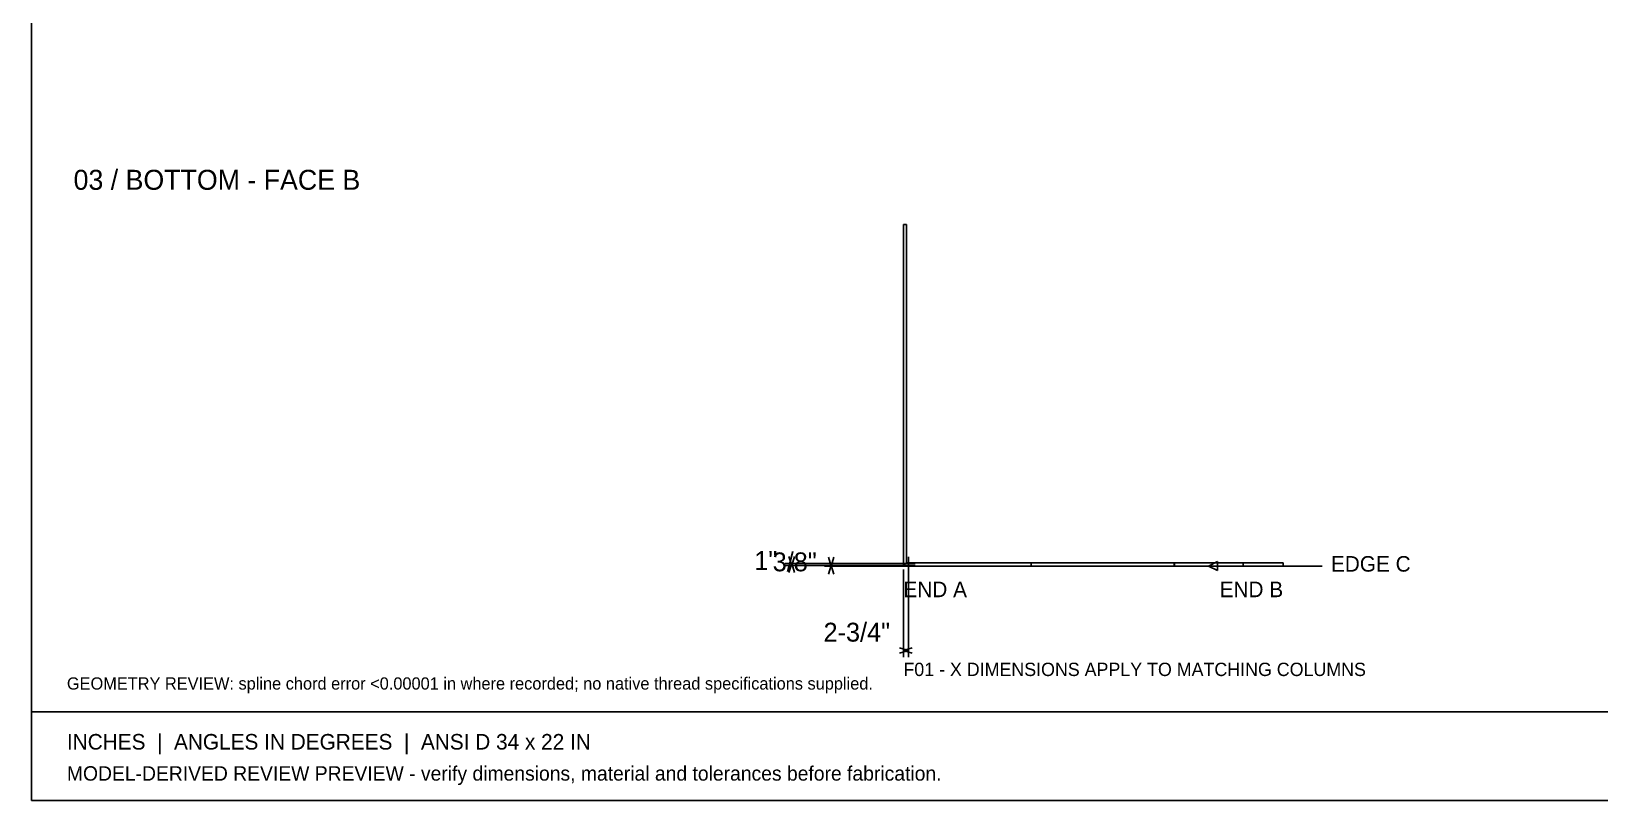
# Model space of a CAD drawing. Header units: inches. Extents: x 20 to 1442, y 20 to 926.
# Drawn here: x 20 to 863, y 20 to 434 of the extents above; entities that cross this region are included whole.
import ezdxf
from ezdxf.enums import TextEntityAlignment as Align

# ---------------------------------------------------------------- set-up
doc = ezdxf.new("R2010")
doc.units = ezdxf.units.IN
doc.header["$MEASUREMENT"] = 0

msp = doc.modelspace()

# ---------------------------------------------------------------- linework, layer by layer
at = {"layer": 'ANNOTATION'}
for p, q in [((490.11, 147.81), (425.56, 147.81)), ((490.11, 146.81), (425.56, 146.81)), ((429.14, 146.81), (427.65, 151.59)), ((427.65, 143.03), (429.14, 147.81)), ((430.64, 151.59), (429.14, 146.81)), ((429.14, 147.81), (429.14, 146.81)), ((429.14, 147.81), (430.64, 143.03)), ((490.11, 146.81), (446.75, 146.81)), ((651.49, 146.43), (446.75, 146.43)), ((450.34, 146.43), (448.84, 151.21)), ((448.84, 142.03), (450.34, 146.81)), ((451.83, 151.21), (450.34, 146.43)), ((450.34, 146.81), (450.34, 146.43)), ((450.34, 146.81), (451.83, 142.03)), ((488.32, 147.81), (495.49, 147.81)), ((488.32, 146.81), (495.49, 146.81)), ((489.16, 144.64), (489.16, 97.46)), ((491.91, 151.39), (491.91, 144.22)), ((491.91, 150.39), (491.91, 143.22)), ((491.91, 145.02), (491.91, 97.46)), ((653.28, 146.43), (658.06, 148.82)), ((653.28, 146.43), (714.25, 146.43)), ((658.06, 144.04), (653.28, 146.43)), ((658.06, 148.82), (658.06, 144.04)), ((487.13, 102.54), (491.91, 101.04)), ((489.16, 101.04), (493.93, 102.54)), ((491.91, 101.04), (487.13, 99.55)), ((489.16, 101.04), (491.91, 101.04)), ((493.93, 99.55), (489.16, 101.04))]:
    msp.add_line(p, q, dxfattribs=at)
at = {"layer": 'OUTLINE'}
for p, q in [((20.31, 20.31), (20.31, 925.69)), ((489.16, 330.15), (490.91, 330.15)), ((489.16, 330.15), (489.16, 146.43)), ((489.16, 330.15), (489.16, 146.43)), ((490.91, 330.15), (489.16, 330.15)), ((490.91, 330.15), (490.91, 148.18)), ((490.91, 330.15), (490.91, 148.18)), ((489.16, 146.43), (490.91, 148.18)), ((490.91, 148.18), (489.16, 146.43)), ((489.16, 146.43), (557.89, 146.43)), ((489.16, 146.43), (557.81, 146.43)), ((490.91, 148.18), (557.89, 148.18)), ((490.91, 148.18), (557.81, 148.18)), ((491.76, 147.84), (491.75, 147.83)), ((491.75, 147.83), (491.75, 147.82)), ((491.75, 147.82), (491.75, 147.81)), ((491.75, 147.81), (491.75, 147.81)), ((491.75, 147.81), (491.75, 147.8)), ((491.82, 147.81), (491.75, 147.81)), ((491.75, 147.8), (491.75, 147.79)), ((491.75, 147.79), (491.75, 147.78)), ((491.75, 147.78), (491.76, 147.78)), ((491.76, 146.84), (491.75, 146.83)), ((491.75, 146.83), (491.75, 146.82)), ((491.75, 146.82), (491.75, 146.81)), ((491.75, 146.81), (491.75, 146.8)), ((491.82, 146.81), (491.75, 146.81)), ((491.75, 146.81), (491.75, 146.81)), ((491.75, 146.8), (491.75, 146.79)), ((491.75, 146.79), (491.75, 146.78)), ((491.75, 146.78), (491.76, 146.78)), ((491.77, 147.87), (491.76, 147.87)), ((491.76, 147.87), (491.76, 147.86)), ((491.76, 147.86), (491.76, 147.85)), ((491.76, 147.85), (491.76, 147.84)), ((491.76, 147.84), (491.76, 147.84)), ((491.76, 147.78), (491.76, 147.77)), ((491.76, 147.77), (491.76, 147.76)), ((491.76, 147.76), (491.76, 147.76)), ((491.76, 147.76), (491.76, 147.75)), ((491.76, 147.75), (491.77, 147.74)), ((491.77, 146.87), (491.76, 146.87)), ((491.76, 146.87), (491.76, 146.86)), ((491.76, 146.86), (491.76, 146.85)), ((491.76, 146.85), (491.76, 146.84)), ((491.76, 146.84), (491.76, 146.84)), ((491.76, 146.78), (491.76, 146.77)), ((491.76, 146.77), (491.76, 146.76)), ((491.76, 146.76), (491.76, 146.76)), ((491.76, 146.76), (491.76, 146.75)), ((491.76, 146.75), (491.77, 146.74)), ((491.78, 147.89), (491.77, 147.89)), ((491.77, 147.89), (491.77, 147.88)), ((491.77, 147.88), (491.77, 147.87)), ((491.77, 147.74), (491.77, 147.73)), ((491.77, 147.73), (491.77, 147.73)), ((491.77, 147.73), (491.78, 147.72)), ((491.78, 146.89), (491.77, 146.89)), ((491.77, 146.89), (491.77, 146.88)), ((491.77, 146.88), (491.77, 146.87)), ((491.77, 146.74), (491.77, 146.73)), ((491.77, 146.73), (491.77, 146.73)), ((491.77, 146.73), (491.78, 146.72)), ((491.79, 147.9), (491.78, 147.9)), ((491.78, 147.9), (491.78, 147.89)), ((491.78, 147.72), (491.78, 147.72)), ((491.78, 147.72), (491.79, 147.71)), ((491.79, 146.9), (491.78, 146.9)), ((491.78, 146.9), (491.78, 146.89)), ((491.78, 146.72), (491.78, 146.72)), ((491.78, 146.72), (491.79, 146.71)), ((491.8, 147.92), (491.79, 147.91)), ((491.79, 147.91), (491.79, 147.9)), ((491.79, 147.71), (491.79, 147.7)), ((491.79, 147.7), (491.8, 147.7)), ((491.8, 146.92), (491.79, 146.91)), ((491.79, 146.91), (491.79, 146.9)), ((491.79, 146.71), (491.79, 146.7)), ((491.79, 146.7), (491.8, 146.7)), ((491.81, 147.93), (491.8, 147.92)), ((491.8, 147.92), (491.8, 147.92)), ((491.8, 147.7), (491.8, 147.69)), ((491.8, 147.69), (491.81, 147.69)), ((491.81, 146.93), (491.8, 146.92)), ((491.8, 146.92), (491.8, 146.92)), ((491.8, 146.7), (491.8, 146.69)), ((491.8, 146.69), (491.81, 146.69)), ((491.82, 147.93), (491.81, 147.93)), ((491.81, 147.93), (491.81, 147.93)), ((491.81, 147.69), (491.81, 147.68)), ((491.81, 147.68), (491.82, 147.68)), ((491.82, 146.93), (491.81, 146.93)), ((491.81, 146.93), (491.81, 146.93)), ((491.81, 146.69), (491.81, 146.68)), ((491.81, 146.68), (491.82, 146.68)), ((491.83, 147.94), (491.82, 147.93)), ((491.82, 147.68), (491.83, 147.68)), ((491.83, 146.94), (491.82, 146.93)), ((491.82, 146.68), (491.83, 146.68)), ((491.84, 147.95), (491.83, 147.94)), ((491.83, 147.94), (491.83, 147.94)), ((491.83, 147.68), (491.83, 147.67)), ((491.83, 147.67), (491.84, 147.67)), ((491.84, 146.95), (491.83, 146.94)), ((491.83, 146.94), (491.83, 146.94)), ((491.83, 146.68), (491.83, 146.67)), ((491.83, 146.67), (491.84, 146.67)), ((491.85, 147.95), (491.84, 147.95)), ((491.84, 147.67), (491.85, 147.67)), ((491.85, 146.95), (491.84, 146.95)), ((491.84, 146.67), (491.85, 146.67)), ((491.86, 147.95), (491.85, 147.95)), ((491.85, 147.95), (491.85, 147.95)), ((491.85, 147.67), (491.85, 147.66)), ((491.85, 147.66), (491.86, 147.66)), ((491.86, 146.95), (491.85, 146.95)), ((491.85, 146.95), (491.85, 146.95)), ((491.85, 146.67), (491.85, 146.66)), ((491.85, 146.66), (491.86, 146.66)), ((491.87, 147.96), (491.86, 147.95)), ((491.86, 147.66), (491.87, 147.66)), ((491.87, 146.96), (491.86, 146.95)), ((491.86, 146.66), (491.87, 146.66)), ((491.88, 147.96), (491.87, 147.96)), ((491.87, 147.66), (491.88, 147.66)), ((491.88, 146.96), (491.87, 146.96)), ((491.87, 146.66), (491.88, 146.66)), ((491.89, 147.96), (491.88, 147.96)), ((491.88, 147.96), (491.88, 147.96)), ((491.88, 147.66), (491.88, 147.66)), ((491.88, 147.66), (491.89, 147.65)), ((491.89, 146.96), (491.88, 146.96)), ((491.88, 146.96), (491.88, 146.96)), ((491.88, 146.66), (491.88, 146.66)), ((491.88, 146.66), (491.89, 146.65)), ((491.9, 147.96), (491.89, 147.96)), ((491.89, 147.65), (491.9, 147.65)), ((491.9, 146.96), (491.89, 146.96)), ((491.89, 146.65), (491.9, 146.65)), ((491.91, 147.96), (491.9, 147.96)), ((491.9, 147.65), (491.91, 147.65)), ((491.91, 146.96), (491.9, 146.96)), ((491.9, 146.65), (491.91, 146.65)), ((491.92, 147.96), (491.91, 147.96)), ((491.91, 147.96), (491.91, 147.96)), ((491.91, 147.65), (491.91, 147.65)), ((491.91, 147.65), (491.92, 147.65)), ((491.92, 146.96), (491.91, 146.96)), ((491.91, 146.96), (491.91, 146.96)), ((491.91, 146.65), (491.91, 146.65)), ((491.91, 146.65), (491.92, 146.65)), ((491.93, 147.96), (491.92, 147.96)), ((491.92, 147.65), (491.93, 147.66)), ((491.93, 146.96), (491.92, 146.96)), ((491.92, 146.65), (491.93, 146.66)), ((491.94, 147.96), (491.93, 147.96)), ((491.93, 147.66), (491.94, 147.66)), ((491.94, 146.96), (491.93, 146.96)), ((491.93, 146.66), (491.94, 146.66)), ((491.95, 147.95), (491.94, 147.96)), ((491.94, 147.96), (491.94, 147.96)), ((491.94, 147.66), (491.94, 147.66)), ((491.94, 147.66), (491.95, 147.66)), ((491.95, 146.95), (491.94, 146.96)), ((491.94, 146.96), (491.94, 146.96)), ((491.94, 146.66), (491.94, 146.66)), ((491.94, 146.66), (491.95, 146.66)), ((491.96, 147.95), (491.95, 147.95)), ((491.95, 147.66), (491.96, 147.66)), ((491.96, 146.95), (491.95, 146.95)), ((491.95, 146.66), (491.96, 146.66)), ((491.97, 147.95), (491.96, 147.95)), ((491.96, 147.95), (491.96, 147.95)), ((491.96, 147.66), (491.96, 147.67)), ((491.96, 147.67), (491.97, 147.67)), ((491.97, 146.95), (491.96, 146.95)), ((491.96, 146.95), (491.96, 146.95)), ((491.96, 146.66), (491.96, 146.67)), ((491.96, 146.67), (491.97, 146.67)), ((491.98, 147.94), (491.97, 147.95)), ((491.97, 147.67), (491.98, 147.67)), ((491.98, 146.94), (491.97, 146.95)), ((491.97, 146.67), (491.98, 146.67)), ((491.99, 147.94), (491.98, 147.94)), ((491.98, 147.67), (491.99, 147.68)), ((491.99, 146.94), (491.98, 146.94)), ((491.98, 146.67), (491.99, 146.68)), ((491.99, 147.93), (491.99, 147.94)), ((492, 147.93), (491.99, 147.93)), ((491.99, 147.81), (492.06, 147.81)), ((491.99, 147.68), (491.99, 147.68)), ((491.99, 147.68), (492, 147.68)), ((491.99, 146.93), (491.99, 146.94)), ((492, 146.93), (491.99, 146.93)), ((491.99, 146.81), (492.06, 146.81)), ((491.99, 146.68), (491.99, 146.68)), ((491.99, 146.68), (492, 146.68)), ((492.01, 147.92), (492, 147.93)), ((492, 147.93), (492, 147.93)), ((492, 147.68), (492, 147.69)), ((492, 147.69), (492.01, 147.69)), ((492.01, 146.92), (492, 146.93)), ((492, 146.93), (492, 146.93)), ((492, 146.68), (492, 146.69)), ((492, 146.69), (492.01, 146.69)), ((492.02, 147.91), (492.01, 147.92)), ((492.01, 147.92), (492.01, 147.92)), ((492.01, 147.69), (492.01, 147.7)), ((492.01, 147.7), (492.02, 147.7)), ((492.02, 146.91), (492.01, 146.92)), ((492.01, 146.92), (492.01, 146.92)), ((492.01, 146.69), (492.01, 146.7)), ((492.01, 146.7), (492.02, 146.7)), ((492.02, 147.9), (492.02, 147.91)), ((492.03, 147.9), (492.02, 147.9)), ((492.02, 147.71), (492.03, 147.72)), ((492.02, 147.7), (492.02, 147.71)), ((492.02, 146.9), (492.02, 146.91)), ((492.03, 146.9), (492.02, 146.9)), ((492.02, 146.71), (492.03, 146.72)), ((492.02, 146.7), (492.02, 146.71)), ((492.03, 147.89), (492.03, 147.9)), ((492.04, 147.89), (492.03, 147.89)), ((492.03, 147.72), (492.04, 147.73)), ((492.03, 147.72), (492.03, 147.72)), ((492.03, 146.89), (492.03, 146.9)), ((492.04, 146.89), (492.03, 146.89)), ((492.03, 146.72), (492.04, 146.73)), ((492.03, 146.72), (492.03, 146.72)), ((492.04, 147.88), (492.04, 147.89)), ((492.05, 147.87), (492.04, 147.88)), ((492.04, 147.73), (492.05, 147.74)), ((492.04, 147.73), (492.04, 147.73)), ((492.04, 146.88), (492.04, 146.89)), ((492.05, 146.87), (492.04, 146.88)), ((492.04, 146.73), (492.05, 146.74)), ((492.04, 146.73), (492.04, 146.73)), ((492.05, 147.86), (492.05, 147.87)), ((492.05, 147.87), (492.05, 147.87)), ((492.05, 147.85), (492.05, 147.86)), ((492.06, 147.84), (492.05, 147.85)), ((492.05, 147.76), (492.06, 147.77)), ((492.05, 147.75), (492.05, 147.76)), ((492.05, 147.76), (492.05, 147.76)), ((492.05, 147.74), (492.05, 147.75)), ((492.05, 146.86), (492.05, 146.87)), ((492.05, 146.87), (492.05, 146.87)), ((492.05, 146.85), (492.05, 146.86)), ((492.06, 146.84), (492.05, 146.85)), ((492.05, 146.76), (492.06, 146.77)), ((492.05, 146.75), (492.05, 146.76)), ((492.05, 146.76), (492.05, 146.76)), ((492.05, 146.74), (492.05, 146.75)), ((492.06, 147.83), (492.06, 147.84)), ((492.06, 147.84), (492.06, 147.84)), ((492.06, 147.82), (492.06, 147.83)), ((492.06, 147.81), (492.06, 147.82)), ((492.06, 147.81), (492.06, 147.81)), ((492.06, 147.8), (492.06, 147.81)), ((492.06, 147.79), (492.06, 147.8)), ((492.06, 147.78), (492.06, 147.79)), ((492.06, 147.77), (492.06, 147.78)), ((492.06, 147.78), (492.06, 147.78)), ((492.06, 146.83), (492.06, 146.84)), ((492.06, 146.84), (492.06, 146.84)), ((492.06, 146.82), (492.06, 146.83)), ((492.06, 146.81), (492.06, 146.82)), ((492.06, 146.8), (492.06, 146.81)), ((492.06, 146.81), (492.06, 146.81)), ((492.06, 146.79), (492.06, 146.8)), ((492.06, 146.78), (492.06, 146.79)), ((492.06, 146.77), (492.06, 146.78)), ((492.06, 146.78), (492.06, 146.78)), ((557.81, 148.18), (557.89, 148.18)), ((557.81, 146.43), (557.81, 148.18)), ((557.81, 148.18), (634.81, 148.18)), ((557.89, 146.43), (557.81, 146.43)), ((557.81, 146.43), (634.81, 146.43)), ((557.89, 148.18), (634.89, 148.18)), ((557.89, 148.18), (557.89, 146.43)), ((557.89, 146.43), (634.89, 146.43)), ((634.81, 148.18), (634.89, 148.18)), ((634.81, 148.18), (671.75, 148.18)), ((634.81, 146.43), (634.81, 148.18)), ((634.89, 146.43), (634.81, 146.43)), ((634.81, 146.43), (671.75, 146.43)), ((634.89, 148.18), (634.89, 146.43)), ((634.89, 148.18), (671.82, 148.18)), ((634.89, 146.43), (671.82, 146.43)), ((671.75, 148.18), (671.82, 148.18)), ((671.75, 146.43), (671.75, 148.18)), ((671.75, 148.18), (693.34, 148.18)), ((671.82, 146.43), (671.75, 146.43)), ((671.75, 146.43), (693.34, 146.43)), ((671.82, 148.18), (693.34, 148.18)), ((671.82, 148.18), (671.82, 146.43)), ((671.82, 146.43), (693.34, 146.43)), ((693.34, 146.43), (693.34, 148.18)), ((693.34, 148.18), (693.34, 146.43)), ((20.31, 68.08), (1441.69, 68.08)), ((1441.69, 20.31), (20.31, 20.31))]:
    msp.add_line(p, q, dxfattribs=at)
for centre in [(491.91, 147.81), (491.91, 146.81)]:
    msp.add_circle(centre, 0.0848, dxfattribs=at)

# ---------------------------------------------------------------- texts
at = {"layer": 'ANNOTATION'}
for s, height, p in [('03 / BOTTOM - FACE B', 10.75, (43, 348.78)), ('EDGE C', 8.361, (719.02, 143.45)), ('END A', 8.361, (489.16, 129.71)), ('F01 - X DIMENSIONS APPLY TO MATCHING COLUMNS', 7.1667, (489.16, 87.31)), ('GEOMETRY REVIEW: spline chord error <0.00001 in where recorded; no native thread specifications supplied.', 6.56944, (39.42, 80.03)), ('INCHES  |  ANGLES IN DEGREES  |  ANSI D 34 x 22 IN', 8.3611, (39.42, 47.78)), ('MODEL-DERIVED REVIEW PREVIEW - verify dimensions, material and tolerances before fabrication.', 7.7639, (39.42, 31.06))]:
    msp.add_text(s, height=height, dxfattribs=at).set_placement(p)
for s, height, p in [('1"', 10.153, (421.38, 144.32)), ('3/8"', 10.153, (442.57, 143.63)), ('END B', 8.361, (693.34, 129.71)), ('2-3/4"', 10.153, (481.99, 105.82))]:
    msp.add_text(s, height=height, dxfattribs=at).set_placement(p, align=Align.RIGHT)

doc.saveas('drawing.dxf')
